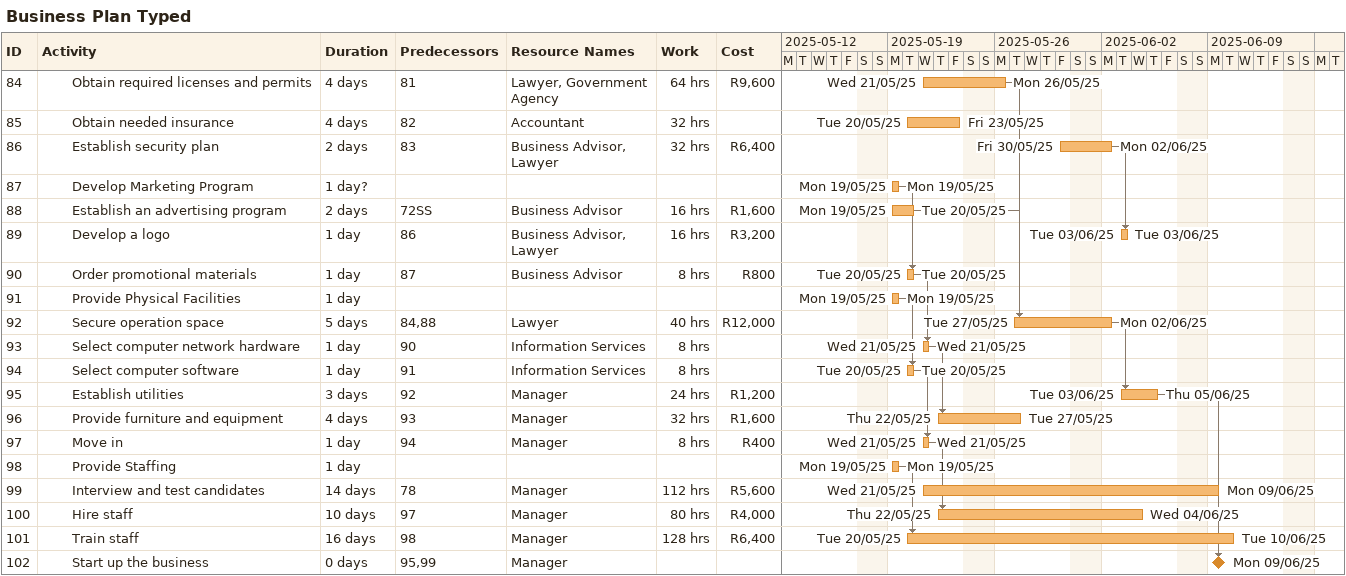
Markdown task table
Business Plan Typed

| ID | Level | Task | Duration | Start | Finish | Predecessors | Resources | Work (h) | Cost (R) |
|---|---|---|---|---|---|---|---|---|---|
| 84 | 3 | Obtain required licenses and permits | 4d | 2025-05-21 | 2025-05-26 | 81 | Lawyer, Government Agency | 64 | 9600 |
| 85 | 3 | Obtain needed insurance | 4d | 2025-05-20 | 2025-05-23 | 82 | Accountant | 32 |  |
| 86 | 3 | Establish security plan | 2d | 2025-05-30 | 2025-06-02 | 83 | Business Advisor, Lawyer | 32 | 6400 |
| 87 | 3 | Develop Marketing Program | 1d? | 2025-05-19 | 2025-05-19 |  |  |  |  |
| 88 | 3 | Establish an advertising program | 2d | 2025-05-19 | 2025-05-20 | 72SS | Business Advisor | 16 | 1600 |
| 89 | 3 | Develop a logo | 1d | 2025-06-03 | 2025-06-03 | 86 | Business Advisor, Lawyer | 16 | 3200 |
| 90 | 3 | Order promotional materials | 1d | 2025-05-20 | 2025-05-20 | 87 | Business Advisor | 8 | 800 |
| 91 | 3 | Provide Physical Facilities | 1d | 2025-05-19 | 2025-05-19 |  |  |  |  |
| 92 | 3 | Secure operation space | 5d | 2025-05-27 | 2025-06-02 | 84, 88 | Lawyer | 40 | 12000 |
| 93 | 3 | Select computer network hardware | 1d | 2025-05-21 | 2025-05-21 | 90 | Information Services | 8 |  |
| 94 | 3 | Select computer software | 1d | 2025-05-20 | 2025-05-20 | 91 | Information Services | 8 |  |
| 95 | 3 | Establish utilities | 3d | 2025-06-03 | 2025-06-05 | 92 | Manager | 24 | 1200 |
| 96 | 3 | Provide furniture and equipment | 4d | 2025-05-22 | 2025-05-27 | 93 | Manager | 32 | 1600 |
| 97 | 3 | Move in | 1d | 2025-05-21 | 2025-05-21 | 94 | Manager | 8 | 400 |
| 98 | 3 | Provide Staffing | 1d | 2025-05-19 | 2025-05-19 |  |  |  |  |
| 99 | 3 | Interview and test candidates | 14d | 2025-05-21 | 2025-06-09 | 78 | Manager | 112 | 5600 |
| 100 | 3 | Hire staff | 10d | 2025-05-22 | 2025-06-04 | 97 | Manager | 80 | 4000 |
| 101 | 3 | Train staff | 16d | 2025-05-20 | 2025-06-10 | 98 | Manager | 128 | 6400 |
| 102 | 3 | Start up the business | 0d | 2025-06-09 | 2025-06-09 | 95, 99 | Manager |  |  |
